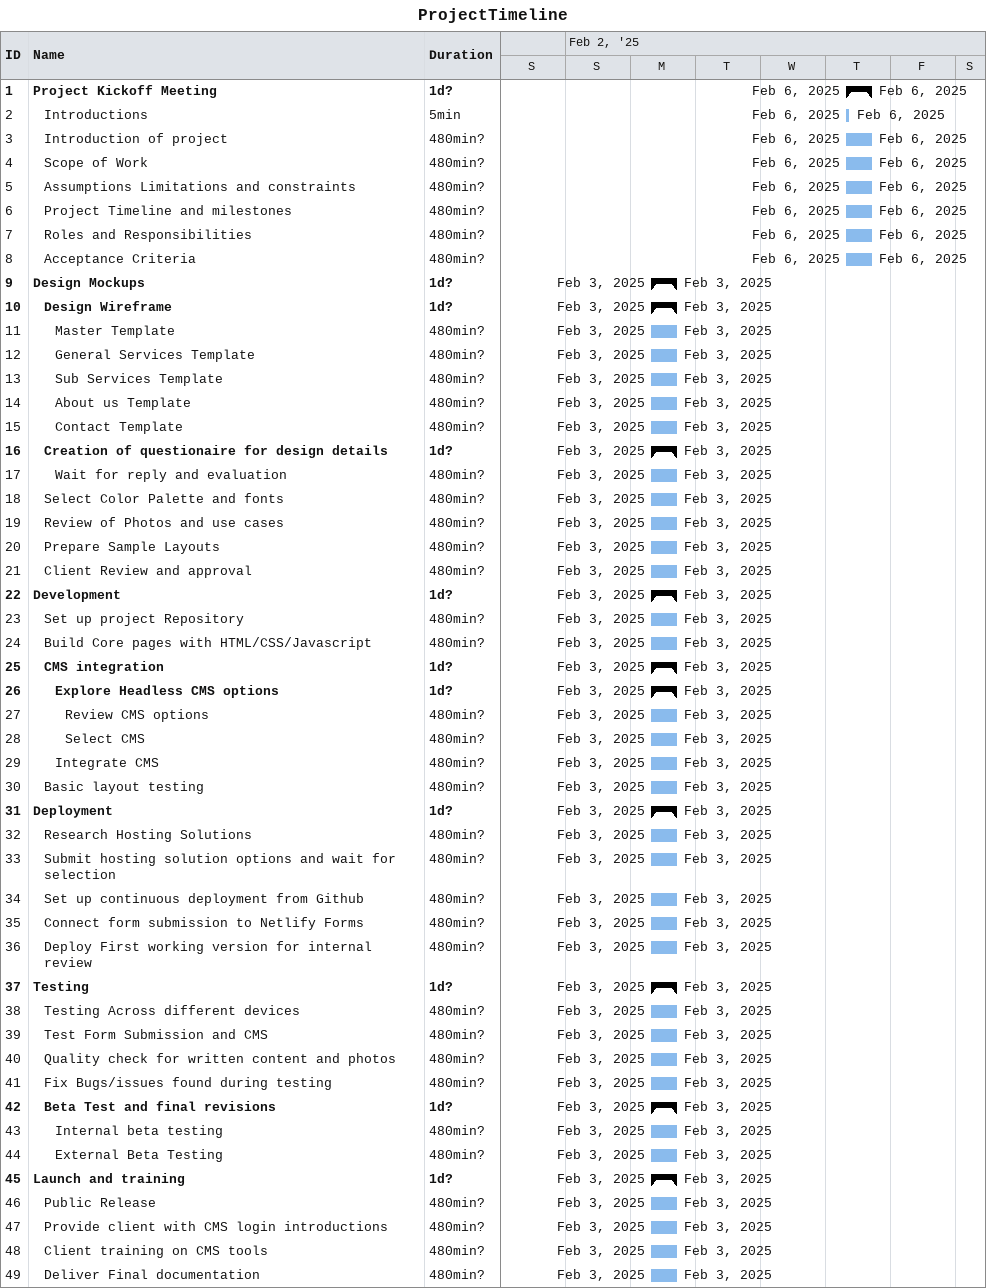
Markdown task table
ProjectTimeline

| ID | Level | Task | Duration | Start | Finish |
|---|---|---|---|---|---|
| 1 | 1 | **Project Kickoff Meeting** | 1d? | 2025-02-06 | 2025-02-06 |
| 2 | 2 | Introductions | 5min | 2025-02-06 | 2025-02-06 |
| 3 | 2 | Introduction of project | 480min? | 2025-02-06 | 2025-02-06 |
| 4 | 2 | Scope of Work | 480min? | 2025-02-06 | 2025-02-06 |
| 5 | 2 | Assumptions Limitations and constraints | 480min? | 2025-02-06 | 2025-02-06 |
| 6 | 2 | Project Timeline and milestones | 480min? | 2025-02-06 | 2025-02-06 |
| 7 | 2 | Roles and Responsibilities | 480min? | 2025-02-06 | 2025-02-06 |
| 8 | 2 | Acceptance Criteria | 480min? | 2025-02-06 | 2025-02-06 |
| 9 | 1 | **Design Mockups** | 1d? | 2025-02-03 | 2025-02-03 |
| 10 | 2 | **Design Wireframe** | 1d? | 2025-02-03 | 2025-02-03 |
| 11 | 3 | Master Template | 480min? | 2025-02-03 | 2025-02-03 |
| 12 | 3 | General Services Template | 480min? | 2025-02-03 | 2025-02-03 |
| 13 | 3 | Sub Services Template | 480min? | 2025-02-03 | 2025-02-03 |
| 14 | 3 | About us Template | 480min? | 2025-02-03 | 2025-02-03 |
| 15 | 3 | Contact Template | 480min? | 2025-02-03 | 2025-02-03 |
| 16 | 2 | **Creation of questionaire for design details** | 1d? | 2025-02-03 | 2025-02-03 |
| 17 | 3 | Wait for reply and evaluation | 480min? | 2025-02-03 | 2025-02-03 |
| 18 | 2 | Select Color Palette and fonts | 480min? | 2025-02-03 | 2025-02-03 |
| 19 | 2 | Review of Photos and use cases | 480min? | 2025-02-03 | 2025-02-03 |
| 20 | 2 | Prepare Sample Layouts | 480min? | 2025-02-03 | 2025-02-03 |
| 21 | 2 | Client Review and approval | 480min? | 2025-02-03 | 2025-02-03 |
| 22 | 1 | **Development** | 1d? | 2025-02-03 | 2025-02-03 |
| 23 | 2 | Set up project Repository | 480min? | 2025-02-03 | 2025-02-03 |
| 24 | 2 | Build Core pages with HTML/CSS/Javascript | 480min? | 2025-02-03 | 2025-02-03 |
| 25 | 2 | **CMS integration** | 1d? | 2025-02-03 | 2025-02-03 |
| 26 | 3 | **Explore Headless CMS options** | 1d? | 2025-02-03 | 2025-02-03 |
| 27 | 4 | Review CMS options | 480min? | 2025-02-03 | 2025-02-03 |
| 28 | 4 | Select CMS | 480min? | 2025-02-03 | 2025-02-03 |
| 29 | 3 | Integrate CMS | 480min? | 2025-02-03 | 2025-02-03 |
| 30 | 2 | Basic layout testing | 480min? | 2025-02-03 | 2025-02-03 |
| 31 | 1 | **Deployment** | 1d? | 2025-02-03 | 2025-02-03 |
| 32 | 2 | Research Hosting Solutions | 480min? | 2025-02-03 | 2025-02-03 |
| 33 | 2 | Submit hosting solution options and wait for selection | 480min? | 2025-02-03 | 2025-02-03 |
| 34 | 2 | Set up continuous deployment from Github | 480min? | 2025-02-03 | 2025-02-03 |
| 35 | 2 | Connect form submission to Netlify Forms | 480min? | 2025-02-03 | 2025-02-03 |
| 36 | 2 | Deploy First working version for internal review | 480min? | 2025-02-03 | 2025-02-03 |
| 37 | 1 | **Testing** | 1d? | 2025-02-03 | 2025-02-03 |
| 38 | 2 | Testing Across different devices | 480min? | 2025-02-03 | 2025-02-03 |
| 39 | 2 | Test Form Submission and CMS | 480min? | 2025-02-03 | 2025-02-03 |
| 40 | 2 | Quality check for written content and photos | 480min? | 2025-02-03 | 2025-02-03 |
| 41 | 2 | Fix Bugs/issues found during testing | 480min? | 2025-02-03 | 2025-02-03 |
| 42 | 2 | **Beta Test and final revisions** | 1d? | 2025-02-03 | 2025-02-03 |
| 43 | 3 | Internal beta testing | 480min? | 2025-02-03 | 2025-02-03 |
| 44 | 3 | External Beta Testing | 480min? | 2025-02-03 | 2025-02-03 |
| 45 | 1 | **Launch and training** | 1d? | 2025-02-03 | 2025-02-03 |
| 46 | 2 | Public Release | 480min? | 2025-02-03 | 2025-02-03 |
| 47 | 2 | Provide client with CMS login introductions | 480min? | 2025-02-03 | 2025-02-03 |
| 48 | 2 | Client training on CMS tools | 480min? | 2025-02-03 | 2025-02-03 |
| 49 | 2 | Deliver Final documentation | 480min? | 2025-02-03 | 2025-02-03 |
